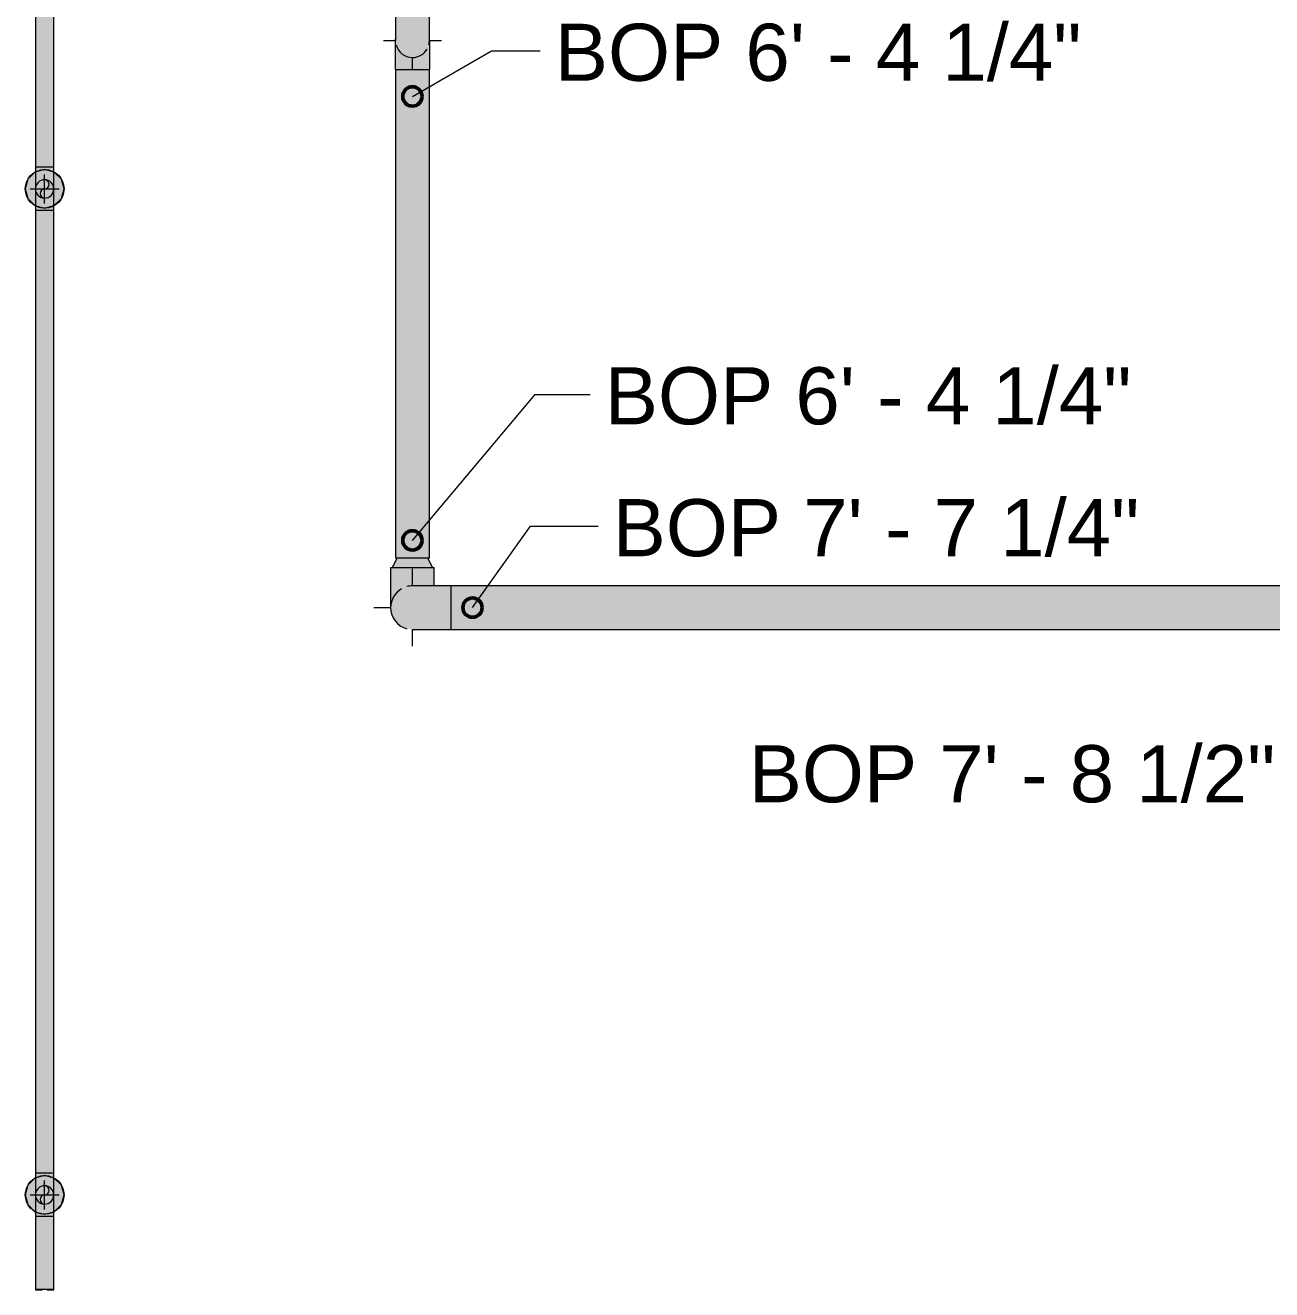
# Model space of a CAD drawing. Header units: inches. Extents: x -3385 to 41, y 7 to 1342.
# Drawn here: x -2407 to -2278.2, y 518 to 648.7 of the extents above; entities that cross this region are included whole.
import ezdxf

# ---------------------------------------------------------------- set-up
doc = ezdxf.new("R2010")
doc.units = ezdxf.units.IN
doc.header["$MEASUREMENT"] = 0
for name, color, linetype, lineweight in [('A-ANNO-NOTE', 131, 'Continuous', 9), ('G-ANNO-DIMS', 111, 'Continuous', 9), ('P-PIPE', 3, 'Continuous', 9), ('P-PIPE-CNTR', 3, 'Continuous', 9)]:
    doc.layers.add(name, color=color, linetype=linetype, lineweight=lineweight)
doc.styles.add('Arial', font='arial.ttf', dxfattribs={"height": 5.901198})

# ---------------------------------------------------------------- blocks, each defined once
blk = doc.blocks.new('Elbow - Welded - Generic - Standard-1105333-LOWER PARKING')
at = {"layer": 'P-PIPE'}
for points in [[(-2367.35, 588.49), (-2362.97, 588.49), (-2362.98, 590.74), (-2365.92, 590.74), (-2366.66, 590.74), (-2367.16, 590.72), (-2367.6, 590.66), (-2368.12, 590.44), (-2368.58, 590.08), (-2368.94, 589.62), (-2369.17, 589.08), (-2369.24, 588.49), (-2367.41, 588.49)], [(-2362.98, 586.24), (-2362.97, 587.37), (-2362.97, 588.49), (-2369.24, 588.49), (-2369.17, 587.91), (-2368.94, 587.37), (-2368.58, 586.9), (-2368.12, 586.54), (-2367.58, 586.32), (-2366.95, 586.24), (-2365.94, 586.25), (-2363.96, 586.25)]]:
    blk.add_hatch(color=256, dxfattribs=at).paths.add_polyline_path(points, flags=0)
at = {"layer": 'P-PIPE', "flags": 128}
for points in [[(-2362.98, 590.74), (-2363.14, 590.74), (-2363.3, 590.74), (-2363.46, 590.74), (-2363.62, 590.74), (-2363.77, 590.74), (-2363.93, 590.74), (-2364.09, 590.74), (-2364.24, 590.74), (-2364.39, 590.74), (-2364.54, 590.74), (-2364.69, 590.74), (-2364.83, 590.74), (-2364.97, 590.74), (-2365.11, 590.74), (-2365.24, 590.74), (-2365.37, 590.74), (-2365.5, 590.74), (-2365.62, 590.74), (-2365.74, 590.74), (-2365.85, 590.74), (-2365.96, 590.74), (-2366.07, 590.74), (-2366.17, 590.74), (-2366.26, 590.74), (-2366.35, 590.74), (-2366.44, 590.74), (-2366.52, 590.74), (-2366.59, 590.74), (-2366.66, 590.74), (-2366.72, 590.74), (-2366.77, 590.74), (-2366.82, 590.74), (-2366.87, 590.74), (-2366.9, 590.74), (-2366.93, 590.74), (-2366.96, 590.74), (-2366.98, 590.74), (-2366.99, 590.74), (-2366.99, 590.74), (-2366.99, 590.74)], [(-2366.99, 586.24), (-2366.99, 586.24), (-2366.98, 586.24), (-2366.96, 586.24), (-2366.94, 586.24), (-2366.91, 586.24), (-2366.88, 586.24), (-2366.84, 586.24), (-2366.79, 586.24), (-2366.74, 586.24), (-2366.68, 586.24), (-2366.61, 586.24), (-2366.54, 586.24), (-2366.46, 586.24), (-2366.38, 586.24), (-2366.29, 586.24), (-2366.2, 586.24), (-2366.1, 586.24), (-2366, 586.24), (-2365.89, 586.24), (-2365.78, 586.24), (-2365.66, 586.24), (-2365.54, 586.24), (-2365.41, 586.24), (-2365.28, 586.24), (-2365.15, 586.24), (-2365.01, 586.24), (-2364.87, 586.24), (-2364.73, 586.24), (-2364.59, 586.24), (-2364.44, 586.24), (-2364.29, 586.24), (-2364.13, 586.24), (-2363.98, 586.24), (-2363.82, 586.24), (-2363.67, 586.24), (-2363.51, 586.24), (-2363.35, 586.24), (-2363.19, 586.24), (-2363.03, 586.24), (-2362.98, 586.24)]]:
    blk.add_lwpolyline(points, dxfattribs=at)
at = {"layer": 'P-PIPE'}
for start, end in [(120, 180), (90, 105), (180, 255)]:
    blk.add_arc((-2366.99, 588.49), 2.25, start, end, dxfattribs=at)
for start_param, end_param in [(4.712389, 6.283185), (3.141593, 4.712389)]:
    blk.add_ellipse((-2362.98, 588.49), major_axis=(0, 2.25), ratio=0.002083, start_param=start_param, end_param=end_param, dxfattribs=at)
blk = doc.blocks.new('Elbow - Welded - Generic - Standard-1195681-LOWER PARKING')
at = {"layer": 'P-PIPE'}
for points in [[(-2366.99, 645.36), (-2366.99, 650.1), (-2368.74, 650.11), (-2368.73, 647), (-2368.68, 646.65), (-2368.51, 646.24), (-2368.23, 645.88), (-2367.87, 645.6), (-2367.45, 645.42)], [(-2366.99, 645.36), (-2366.54, 645.42), (-2366.08, 645.63), (-2365.76, 645.88), (-2365.48, 646.24), (-2365.3, 646.66), (-2365.24, 647.11), (-2365.25, 647.78), (-2365.24, 648.72), (-2365.24, 650.11), (-2366.99, 650.1), (-2366.99, 645.42)]]:
    blk.add_hatch(color=256, dxfattribs=at).paths.add_polyline_path(points, flags=0)
at = {"layer": 'P-PIPE', "flags": 128}
for points in [[(-2368.74, 650.11), (-2368.74, 649.99), (-2368.74, 649.87), (-2368.74, 649.75), (-2368.74, 649.63), (-2368.74, 649.51), (-2368.74, 649.39), (-2368.74, 649.28), (-2368.74, 649.16), (-2368.74, 649.05), (-2368.74, 648.94), (-2368.74, 648.83), (-2368.74, 648.72), (-2368.74, 648.62), (-2368.74, 648.52), (-2368.74, 648.42), (-2368.74, 648.32), (-2368.74, 648.22), (-2368.74, 648.13), (-2368.74, 648.04), (-2368.74, 647.96), (-2368.74, 647.88), (-2368.74, 647.8), (-2368.74, 647.72), (-2368.74, 647.65), (-2368.74, 647.59), (-2368.74, 647.52), (-2368.74, 647.47), (-2368.74, 647.41), (-2368.74, 647.36), (-2368.74, 647.32), (-2368.74, 647.28), (-2368.74, 647.24), (-2368.74, 647.21), (-2368.74, 647.18), (-2368.74, 647.16), (-2368.74, 647.14), (-2368.74, 647.13), (-2368.74, 647.12), (-2368.74, 647.11), (-2368.74, 647.11)], [(-2365.24, 647.11), (-2365.24, 647.12), (-2365.24, 647.12), (-2365.24, 647.14), (-2365.24, 647.15), (-2365.24, 647.17), (-2365.24, 647.2), (-2365.24, 647.23), (-2365.24, 647.27), (-2365.24, 647.31), (-2365.24, 647.35), (-2365.24, 647.4), (-2365.24, 647.45), (-2365.24, 647.51), (-2365.24, 647.57), (-2365.24, 647.64), (-2365.24, 647.71), (-2365.24, 647.78), (-2365.24, 647.86), (-2365.24, 647.94), (-2365.24, 648.02), (-2365.24, 648.11), (-2365.24, 648.2), (-2365.24, 648.29), (-2365.24, 648.39), (-2365.24, 648.49), (-2365.24, 648.59), (-2365.24, 648.7), (-2365.24, 648.8), (-2365.24, 648.91), (-2365.24, 649.02), (-2365.24, 649.14), (-2365.24, 649.25), (-2365.24, 649.36), (-2365.24, 649.48), (-2365.24, 649.6), (-2365.24, 649.72), (-2365.24, 649.84), (-2365.24, 649.96), (-2365.24, 650.08), (-2365.24, 650.11)]]:
    blk.add_lwpolyline(points, dxfattribs=at)
at = {"layer": 'P-PIPE'}
for start, end in [(345, 0), (195, 270), (270, 330)]:
    blk.add_arc((-2366.99, 647.11), 1.75, start, end, dxfattribs=at)
for start_param, end_param in [(3.141593, 4.712389), (4.712389, 6.283185)]:
    blk.add_ellipse((-2366.99, 650.11), major_axis=(1.75, 0), ratio=0.000839, start_param=start_param, end_param=end_param, dxfattribs=at)
blk = doc.blocks.new('Elbow - Welded - Generic - Standard-V15-LOWER PARKING')
at = {"layer": 'P-PIPE'}
for points in [[(-2366.99, 644.12), (-2365.24, 644.12), (-2365.25, 646.66), (-2365.24, 647.11), (-2365.32, 646.61), (-2365.48, 646.24), (-2365.76, 645.88), (-2366.12, 645.6), (-2366.54, 645.42), (-2366.99, 645.36), (-2366.99, 644.67)], [(-2366.99, 644.12), (-2366.99, 645.36), (-2367.45, 645.42), (-2367.87, 645.6), (-2368.23, 645.88), (-2368.51, 646.24), (-2368.68, 646.66), (-2368.74, 647.02), (-2368.74, 646), (-2368.74, 644.88), (-2368.74, 644.12), (-2367.45, 644.12)]]:
    blk.add_hatch(color=256, dxfattribs=at).paths.add_polyline_path(points, flags=0)
at = {"layer": 'P-PIPE', "flags": 128}
for points in [[(-2368.74, 647.15), (-2368.74, 647.18), (-2368.74, 647.25), (-2368.73, 647.28)], [(-2368.74, 644.12), (-2368.74, 644.24), (-2368.74, 644.36), (-2368.74, 644.48), (-2368.74, 644.6), (-2368.74, 644.72), (-2368.74, 644.83), (-2368.74, 644.95), (-2368.74, 645.06), (-2368.74, 645.18), (-2368.74, 645.29), (-2368.74, 645.4), (-2368.74, 645.5), (-2368.74, 645.61), (-2368.74, 645.71), (-2368.74, 645.81), (-2368.74, 645.91), (-2368.74, 646), (-2368.74, 646.1), (-2368.74, 646.18), (-2368.74, 646.27), (-2368.74, 646.35), (-2368.74, 646.43), (-2368.74, 646.5), (-2368.74, 646.57), (-2368.74, 646.64), (-2368.74, 646.7), (-2368.74, 646.76), (-2368.74, 646.82), (-2368.74, 646.87), (-2368.74, 646.91), (-2368.74, 646.95), (-2368.74, 646.99), (-2368.74, 647.02), (-2368.74, 647.05), (-2368.74, 647.07), (-2368.74, 647.09), (-2368.74, 647.1), (-2368.74, 647.11), (-2368.74, 647.11), (-2368.74, 647.11)], [(-2365.25, 647.27), (-2365.25, 647.2), (-2365.24, 647.13), (-2365.24, 647.11)], [(-2365.24, 647.11), (-2365.24, 647.11), (-2365.24, 647.1), (-2365.24, 647.09), (-2365.24, 647.08), (-2365.24, 647.05), (-2365.24, 647.03), (-2365.24, 647), (-2365.24, 646.96), (-2365.24, 646.92), (-2365.24, 646.88), (-2365.24, 646.83), (-2365.24, 646.78), (-2365.24, 646.72), (-2365.24, 646.66), (-2365.24, 646.59), (-2365.24, 646.52), (-2365.24, 646.45), (-2365.24, 646.37), (-2365.24, 646.29), (-2365.24, 646.21), (-2365.24, 646.12), (-2365.24, 646.03), (-2365.24, 645.93), (-2365.24, 645.84), (-2365.24, 645.74), (-2365.24, 645.63), (-2365.24, 645.53), (-2365.24, 645.42), (-2365.24, 645.31), (-2365.24, 645.2), (-2365.24, 645.09), (-2365.24, 644.98), (-2365.24, 644.86), (-2365.24, 644.75), (-2365.24, 644.63), (-2365.24, 644.51), (-2365.24, 644.39), (-2365.24, 644.27), (-2365.24, 644.15), (-2365.24, 644.12)]]:
    blk.add_lwpolyline(points, dxfattribs=at)
at = {"layer": 'P-PIPE'}
for start_param, end_param in [(3.141593, 4.712389), (4.712389, 6.283185)]:
    blk.add_ellipse((-2366.99, 644.12), major_axis=(1.75, 0), ratio=0.000839, start_param=start_param, end_param=end_param, dxfattribs=at)

msp = doc.modelspace()

# ---------------------------------------------------------------- hatches: boundary and pattern name
at = {"layer": 'A-ANNO-NOTE'}
h = msp.add_hatch(color=256, dxfattribs=at)
edge = h.paths.add_edge_path(flags=0)
edge.add_arc((-2405, 631.782), 2, 0, 360)
for points in [[(-2405, 629.782), (-2404, 630.05), (-2403.268, 630.782), (-2403, 631.782), (-2403.268, 632.782), (-2404, 633.514), (-2405, 633.782), (-2406, 633.514), (-2406.732, 632.782), (-2407, 631.782), (-2406.732, 630.782), (-2406, 630.05)], [(-2405, 525.782), (-2404, 526.049), (-2403.268, 526.782), (-2403, 527.782), (-2403.268, 528.782), (-2404, 529.514), (-2405, 529.782), (-2406, 529.514), (-2406.732, 528.782), (-2407, 527.782), (-2406.732, 526.782), (-2406, 526.049)]]:
    msp.add_hatch(color=256, dxfattribs=at).paths.add_polyline_path(points, flags=0)
h = msp.add_hatch(color=256, dxfattribs=at)
edge = h.paths.add_edge_path(flags=0)
edge.add_arc((-2405, 527.782), 2, 0, 360)
at = {"layer": 'P-PIPE'}
for points in [[(-2405.95, 634.026), (-2405.475, 634.029), (-2405, 634.03), (-2405, 711.49), (-2405.95, 711.486), (-2405.95, 634.027)], [(-2366.993, 593.657), (-2366.993, 644.12), (-2368.743, 644.121), (-2368.74, 593.658), (-2367.446, 593.657)], [(-2366.993, 593.657), (-2365.243, 593.658), (-2365.248, 644.121), (-2366.993, 644.12), (-2366.993, 603.96)], [(-2405, 630.832), (-2404.754, 630.864), (-2404.525, 630.959), (-2404.328, 631.11), (-2404.177, 631.307), (-2404.082, 631.536), (-2404.05, 631.782), (-2404.082, 632.027), (-2404.177, 632.257), (-2404.328, 632.453), (-2404.525, 632.604), (-2404.754, 632.699), (-2405, 632.732), (-2405.246, 632.699), (-2405.475, 632.604), (-2405.672, 632.453), (-2405.823, 632.257), (-2405.918, 632.027), (-2405.95, 631.782), (-2405.918, 631.536), (-2405.823, 631.307), (-2405.672, 631.11), (-2405.475, 630.959), (-2405.246, 630.864)], [(-2405.95, 530.026), (-2405.475, 530.029), (-2405, 530.03), (-2405, 629.541), (-2405.95, 629.537), (-2405.95, 530.027)], [(-2369.243, 588.493), (-2369.223, 588.796), (-2369.125, 589.197), (-2369.041, 589.42), (-2368.908, 589.675), (-2368.712, 589.946), (-2368.439, 590.214), (-2368.118, 590.442), (-2367.852, 590.569), (-2367.816, 590.587), (-2367.419, 590.702), (-2366.993, 590.743), (-2366.993, 592.625), (-2369.243, 592.627), (-2369.243, 589.076)], [(-2365.896, 590.737), (-2364.743, 590.743), (-2364.743, 592.627), (-2366.993, 592.625), (-2366.98, 590.743), (-2366.411, 590.743), (-2366.148, 590.743)], [(-2362.973, 588.493), (-2276.129, 588.493), (-2276.135, 590.743), (-2362.977, 590.743), (-2362.973, 589.618), (-2362.973, 589.076)], [(-2279.576, 586.243), (-2276.134, 586.243), (-2276.13, 587.368), (-2276.129, 588.493), (-2362.973, 588.493), (-2362.976, 586.243), (-2314.526, 586.243)], [(-2405, 526.832), (-2404.754, 526.864), (-2404.525, 526.959), (-2404.328, 527.11), (-2404.177, 527.307), (-2404.082, 527.536), (-2404.05, 527.782), (-2404.082, 528.027), (-2404.177, 528.257), (-2404.328, 528.453), (-2404.525, 528.604), (-2404.754, 528.699), (-2405, 528.732), (-2405.246, 528.699), (-2405.475, 528.604), (-2405.672, 528.453), (-2405.823, 528.257), (-2405.918, 528.027), (-2405.95, 527.782), (-2405.918, 527.536), (-2405.823, 527.307), (-2405.672, 527.11), (-2405.475, 526.959), (-2405.246, 526.864)], [(-2405.95, 517.985), (-2405.475, 517.989), (-2405, 517.989), (-2405, 525.541), (-2405.95, 525.537), (-2405.95, 521.487)]]:
    msp.add_hatch(color=256, dxfattribs=at).paths.add_polyline_path(points, flags=0)
h = msp.add_hatch(color=256, dxfattribs=at)
h.paths.add_polyline_path([(-2404.328, 711.489), (-2404.328, 711.488), (-2404.328, 700.178)], flags=0)
h.paths.add_polyline_path([(-2404.05, 634.026), (-2404.05, 711.486), (-2404.527, 711.49), (-2405, 711.49), (-2405, 634.03), (-2404.067, 634.026)], flags=0)
h = msp.add_hatch(color=256, dxfattribs=at)
h.paths.add_polyline_path([(-2405.951, 629.537), (-2405.475, 629.541), (-2405, 629.541), (-2405.006, 630.832), (-2405.254, 630.865), (-2405.478, 630.96), (-2405.674, 631.112), (-2405.841, 631.348), (-2405.889, 631.451), (-2405.933, 631.599), (-2405.951, 631.779), (-2405.951, 631.109)], flags=0)
h.paths.add_polyline_path([(-2405.951, 631.782), (-2405.918, 632.029), (-2405.787, 632.315), (-2405.654, 632.472), (-2405.461, 632.611), (-2405.244, 632.7), (-2405, 632.732), (-2405, 634.03), (-2405.951, 634.026), (-2405.951, 631.947)], flags=0)
h = msp.add_hatch(color=256, dxfattribs=at)
h.paths.add_polyline_path([(-2404.049, 629.537), (-2404.049, 629.538), (-2404.05, 631.773), (-2404.082, 631.534), (-2404.212, 631.249), (-2404.346, 631.092), (-2404.558, 630.944), (-2404.754, 630.863), (-2405, 630.831), (-2405, 629.541), (-2404.081, 629.538)], flags=0)
h.paths.add_polyline_path([(-2404.049, 631.782), (-2404.049, 634.026), (-2404.525, 634.029), (-2405, 634.03), (-2404.994, 632.732), (-2404.747, 632.698), (-2404.524, 632.605), (-2404.327, 632.452), (-2404.159, 632.215), (-2404.121, 632.143), (-2404.067, 631.964), (-2404.05, 631.79)], flags=0)
h = msp.add_hatch(color=256, dxfattribs=at)
h.paths.add_polyline_path([(-2405, 630.831), (-2404.751, 630.864), (-2404.523, 630.959), (-2404.326, 631.112), (-2404.176, 631.309), (-2404.081, 631.537), (-2404.05, 631.787), (-2404.082, 632.029), (-2404.178, 632.259), (-2404.329, 632.455), (-2404.527, 632.606), (-2404.756, 632.7), (-2405.006, 632.732), (-2405.248, 632.699), (-2405.478, 632.603), (-2405.674, 632.452), (-2405.825, 632.254), (-2405.919, 632.025), (-2405.95, 631.776), (-2405.917, 631.533), (-2405.822, 631.304), (-2405.67, 631.107), (-2405.473, 630.957), (-2405.243, 630.863), (-2405.002, 630.831)], flags=0)
h.paths.add_polyline_path([(-2405, 630.832), (-2405.251, 630.866), (-2405.475, 630.959), (-2405.675, 631.114), (-2405.823, 631.307), (-2405.918, 631.536), (-2405.95, 631.784), (-2405.915, 632.033), (-2405.823, 632.257), (-2405.672, 632.453), (-2405.474, 632.605), (-2405.244, 632.699), (-2404.997, 632.731), (-2404.749, 632.697), (-2404.525, 632.604), (-2404.325, 632.449), (-2404.177, 632.257), (-2404.082, 632.022), (-2404.05, 631.782), (-2404.085, 631.53), (-2404.177, 631.307), (-2404.333, 631.106), (-2404.525, 630.959), (-2404.76, 630.863)], flags=0)
h = msp.add_hatch(color=256, dxfattribs=at)
h.paths.add_polyline_path([(-2404.328, 629.54), (-2404.328, 629.539), (-2404.328, 617.705)], flags=0)
h.paths.add_polyline_path([(-2404.05, 530.026), (-2404.05, 629.537), (-2404.527, 629.541), (-2405, 629.541), (-2405, 530.03), (-2404.067, 530.026)], flags=0)
h = msp.add_hatch(color=256, dxfattribs=at)
h.paths.add_polyline_path([(-2366.603, 592.625), (-2364.931, 592.627), (-2365.439, 593.658), (-2368.565, 593.639), (-2369.056, 592.627), (-2366.95, 592.625)], flags=0)
h.paths.add_polyline_path([(-2368.565, 592.626), (-2368.565, 592.626), (-2368.565, 592.626)], flags=0)
h = msp.add_hatch(color=256, dxfattribs=at)
h.paths.add_polyline_path([(-2366.993, 586.243), (-2367.019, 586.247), (-2366.995, 586.243)], flags=0)
h.paths.add_polyline_path([(-2367.453, 586.304), (-2367.612, 586.335), (-2368.118, 586.545), (-2368.6, 586.923), (-2368.943, 587.37), (-2369.166, 587.911), (-2369.243, 588.494), (-2369.166, 589.076), (-2368.942, 589.618), (-2368.942, 589.618), (-2369.167, 589.075), (-2369.243, 588.491), (-2369.165, 587.906), (-2368.941, 587.367), (-2368.583, 586.901), (-2368.104, 586.539), (-2367.574, 586.32)], flags=0)
h = msp.add_hatch(color=256, dxfattribs=at)
h.paths.add_polyline_path([(-2405.951, 525.537), (-2405.475, 525.541), (-2405, 525.541), (-2405.006, 526.832), (-2405.254, 526.865), (-2405.478, 526.959), (-2405.674, 527.112), (-2405.841, 527.348), (-2405.879, 527.42), (-2405.933, 527.599), (-2405.951, 527.779), (-2405.951, 527.109)], flags=0)
h.paths.add_polyline_path([(-2405.951, 527.782), (-2405.918, 528.029), (-2405.787, 528.315), (-2405.654, 528.472), (-2405.461, 528.611), (-2405.244, 528.7), (-2405, 528.732), (-2405, 530.03), (-2405.951, 530.026), (-2405.951, 527.947)], flags=0)
h = msp.add_hatch(color=256, dxfattribs=at)
h.paths.add_polyline_path([(-2404.049, 525.537), (-2404.05, 527.773), (-2404.082, 527.534), (-2404.212, 527.249), (-2404.346, 527.092), (-2404.558, 526.944), (-2404.754, 526.863), (-2405, 526.831), (-2405, 525.541), (-2404.081, 525.538)], flags=0)
h.paths.add_polyline_path([(-2404.754, 525.541), (-2404.754, 525.541), (-2404.754, 525.542)], flags=0)
h.paths.add_polyline_path([(-2404.049, 527.782), (-2404.049, 530.026), (-2404.525, 530.029), (-2405, 530.03), (-2404.994, 528.732), (-2404.747, 528.698), (-2404.524, 528.605), (-2404.327, 528.452), (-2404.159, 528.215), (-2404.121, 528.143), (-2404.067, 527.964), (-2404.05, 527.79)], flags=0)
h = msp.add_hatch(color=256, dxfattribs=at)
h.paths.add_polyline_path([(-2405, 526.831), (-2404.751, 526.864), (-2404.523, 526.959), (-2404.326, 527.112), (-2404.176, 527.309), (-2404.081, 527.537), (-2404.05, 527.788), (-2404.082, 528.029), (-2404.178, 528.259), (-2404.329, 528.455), (-2404.527, 528.606), (-2404.756, 528.7), (-2405.006, 528.732), (-2405.248, 528.699), (-2405.478, 528.603), (-2405.674, 528.452), (-2405.825, 528.254), (-2405.919, 528.025), (-2405.95, 527.776), (-2405.917, 527.533), (-2405.822, 527.304), (-2405.67, 527.107), (-2405.473, 526.957), (-2405.243, 526.863), (-2405.006, 526.832)], flags=0)
h.paths.add_polyline_path([(-2405, 526.832), (-2405.251, 526.866), (-2405.475, 526.959), (-2405.675, 527.114), (-2405.823, 527.307), (-2405.918, 527.536), (-2405.95, 527.784), (-2405.915, 528.033), (-2405.823, 528.257), (-2405.672, 528.453), (-2405.474, 528.605), (-2405.244, 528.699), (-2404.997, 528.731), (-2404.749, 528.697), (-2404.525, 528.604), (-2404.325, 528.449), (-2404.177, 528.257), (-2404.082, 528.022), (-2404.05, 527.782), (-2404.085, 527.53), (-2404.177, 527.307), (-2404.333, 527.106), (-2404.525, 526.959), (-2404.76, 526.863)], flags=0)
h = msp.add_hatch(color=256, dxfattribs=at)
h.paths.add_polyline_path([(-2404.328, 525.54), (-2404.328, 525.539), (-2404.328, 521.487)], flags=0)
h.paths.add_polyline_path([(-2404.05, 517.985), (-2404.05, 525.537), (-2404.527, 525.541), (-2405, 525.541), (-2405, 517.989), (-2404.082, 517.986)], flags=0)

# ---------------------------------------------------------------- linework, layer by layer
at = {"layer": 'A-ANNO-NOTE'}
for p, q in [((-2406.732, 632.782), (-2407, 631.782)), ((-2406, 633.514), (-2406.732, 632.782)), ((-2405, 633.782), (-2406, 633.514)), ((-2404, 633.514), (-2405, 633.782)), ((-2403.268, 632.782), (-2404, 633.514)), ((-2403, 631.782), (-2403.268, 632.782)), ((-2407, 631.782), (-2406.732, 630.782)), ((-2403.268, 630.782), (-2403, 631.782)), ((-2406.732, 630.782), (-2406, 630.05)), ((-2406, 630.05), (-2405, 629.782)), ((-2405, 629.782), (-2404, 630.05)), ((-2404, 630.05), (-2403.268, 630.782)), ((-2406, 529.514), (-2406.732, 528.782)), ((-2405, 529.782), (-2406, 529.514)), ((-2404, 529.514), (-2405, 529.782)), ((-2403.268, 528.782), (-2404, 529.514)), ((-2406.732, 528.782), (-2407, 527.782)), ((-2403, 527.782), (-2403.268, 528.782)), ((-2407, 527.782), (-2406.732, 526.782)), ((-2406.732, 526.782), (-2406, 526.049)), ((-2404, 526.049), (-2403.268, 526.782)), ((-2403.268, 526.782), (-2403, 527.782)), ((-2406, 526.049), (-2405, 525.782)), ((-2405, 525.782), (-2404, 526.049))]:
    msp.add_line(p, q, dxfattribs=at)
for centre in [(-2405, 631.782), (-2405, 527.782)]:
    msp.add_circle(centre, 2, dxfattribs=at)
at = {"layer": 'G-ANNO-DIMS'}
for p, q in [((-2366.993, 641.337), (-2358.832, 646.049)), ((-2358.832, 646.049), (-2353.777, 646.049)), ((-2366.993, 595.443), (-2354.292, 610.538)), ((-2354.292, 610.538), (-2348.611, 610.538)), ((-2360.784, 588.493), (-2354.779, 596.904)), ((-2354.779, 596.904), (-2347.8, 596.904))]:
    msp.add_line(p, q, dxfattribs=at)
at = {"layer": 'G-ANNO-DIMS', "lineweight": 50}
for centre in [(-2366.993, 641.337), (-2366.993, 595.443), (-2360.784, 588.493)]:
    msp.add_circle(centre, 1, dxfattribs=at)
at = {"layer": 'P-PIPE'}
for p, q in [((-2405.95, 711.486), (-2405.95, 634.026)), ((-2404.05, 634.026), (-2404.05, 711.486)), ((-2368.743, 644.121), (-2368.743, 593.658)), ((-2365.243, 593.658), (-2365.243, 644.121)), ((-2405.951, 634.026), (-2405.951, 629.537)), ((-2404.049, 629.537), (-2404.049, 634.026)), ((-2405.95, 629.537), (-2405.95, 530.026)), ((-2404.05, 530.026), (-2404.05, 629.537)), ((-2369.056, 592.627), (-2368.556, 593.658)), ((-2365.431, 593.658), (-2364.931, 592.627)), ((-2369.243, 592.627), (-2369.243, 588.493)), ((-2364.743, 590.743), (-2364.743, 592.627)), ((-2276.134, 590.743), (-2362.977, 590.743)), ((-2362.977, 586.243), (-2276.134, 586.243)), ((-2405.951, 530.026), (-2405.951, 525.537)), ((-2404.049, 525.537), (-2404.049, 530.026)), ((-2405.95, 525.537), (-2405.95, 517.985)), ((-2404.05, 517.985), (-2404.05, 525.537))]:
    msp.add_line(p, q, dxfattribs=at)
for centre, radius, start, end in [((-2405, 631.782), 0.95, 0, 180), ((-2405, 632.257), 0.475, 270, 90), ((-2405, 631.782), 0.95, 180, 0), ((-2405, 631.307), 0.475, 90, 270), ((-2405, 527.782), 0.95, 0, 180), ((-2405, 528.257), 0.475, 270, 90), ((-2405, 527.782), 0.95, 180, 0), ((-2405, 527.307), 0.475, 90, 270)]:
    msp.add_arc(centre, radius, start, end, dxfattribs=at)
for centre, major_axis, ratio, start_param, end_param in [((-2366.993, 644.121), (1.75, 0), 0.0008394, 3.1415927, 4.712389), ((-2366.993, 644.121), (1.75, 0), 0.0008394, 4.712389, 6.2831853), ((-2405, 634.026), (0.951, 0), 0.0041666, 1.5707963, 3.1415927), ((-2405, 634.026), (0.95, 0), 0.0041666, 2.35716, 2.6179939), ((-2405, 634.026), (0.95, 0), 0.0041666, 2.094919, 2.3561945), ((-2405, 634.026), (0.95, 0), 0.0041666, 1.8328286, 2.0943951), ((-2405, 634.026), (0.95, 0), 0.0041666, 1.5707963, 1.8325957), ((-2405, 634.026), (0.951, 0), 0.0041666, 0, 1.5707963), ((-2405, 634.026), (0.95, 0), 0.0041666, 1.3089969, 1.5707963), ((-2405, 634.026), (0.95, 0), 0.0041666, 1.0471976, 1.3087641), ((-2405, 634.026), (0.95, 0), 0.0041666, 0.7853982, 1.0466737), ((-2405, 634.026), (0.95, 0), 0.0041666, 0.5235988, 0.7844327), ((-2405, 629.537), (0.951, 0), 0.0041666, 2.8797933, 3.1415927), ((-2405, 629.537), (0.951, 0), 0.0041666, 2.6179939, 2.8776969), ((-2405, 629.537), (0.951, 0), 0.0041666, 2.3561945, 2.6168124), ((-2405, 629.537), (0.95, 0), 0.0041666, 2.35716, 2.6179939), ((-2405, 629.537), (0.951, 0), 0.0041666, 2.0943951, 2.3554543), ((-2405, 629.537), (0.95, 0), 0.0041666, 2.094919, 2.3561945), ((-2405, 629.537), (0.951, 0), 0.0041666, 1.8325957, 2.0939456), ((-2405, 629.537), (0.95, 0), 0.0041666, 1.8328286, 2.0943951), ((-2405, 629.537), (0.951, 0), 0.0041666, 1.5707963, 1.8323789), ((-2405, 629.537), (0.95, 0), 0.0041666, 1.5707963, 1.8325957), ((-2405, 629.537), (0.951, 0), 0.0041666, 1.3092138, 1.5707963), ((-2405, 629.537), (0.95, 0), 0.0041666, 1.3089969, 1.5707963), ((-2405, 629.537), (0.951, 0), 0.0041666, 1.047647, 1.3089969), ((-2405, 629.537), (0.95, 0), 0.0041666, 1.0471976, 1.3087641), ((-2405, 629.537), (0.951, 0), 0.0041666, 0.7861384, 1.0471976), ((-2405, 629.537), (0.95, 0), 0.0041666, 0.7853982, 1.0466737), ((-2405, 629.537), (0.951, 0), 0.0041666, 0.5247803, 0.7853982), ((-2405, 629.537), (0.95, 0), 0.0041666, 0.5235988, 0.7844327), ((-2405, 629.537), (0.951, 0), 0.0041666, 0.2638957, 0.5235988), ((-2405, 629.537), (0.951, 0), 0.0041666, 0, 0.2617994), ((-2366.993, 593.658), (1.75, 0), 0.0008394, 3.1415927, 4.712389), ((-2366.993, 593.658), (1.75, 0), 0.0008394, 4.712389, 6.2831853), ((-2366.993, 592.627), (2.25, 0), 0.0008394, 3.1415927, 4.712389), ((-2366.993, 592.627), (2.25, 0), 0.0008394, 4.712389, 6.2831853), ((-2362.977, 588.493), (0, 2.25), 0.0020833, 4.712389, 6.2831853), ((-2362.977, 588.493), (0, 2.25), 0.0020833, 3.1415927, 4.712389), ((-2405, 530.026), (0.951, 0), 0.0041666, 1.5707963, 3.1415927), ((-2405, 530.026), (0.95, 0), 0.0041666, 2.35716, 2.6179939), ((-2405, 530.026), (0.95, 0), 0.0041666, 2.094919, 2.3561945), ((-2405, 530.026), (0.95, 0), 0.0041666, 1.8328286, 2.0943951), ((-2405, 530.026), (0.95, 0), 0.0041666, 1.5707963, 1.8325957), ((-2405, 530.026), (0.951, 0), 0.0041666, 0, 1.5707963), ((-2405, 530.026), (0.95, 0), 0.0041666, 1.3089969, 1.5707963), ((-2405, 530.026), (0.95, 0), 0.0041666, 1.0471976, 1.3087641), ((-2405, 530.026), (0.95, 0), 0.0041666, 0.7853982, 1.0466737), ((-2405, 530.026), (0.95, 0), 0.0041666, 0.5235988, 0.7844327), ((-2405, 525.537), (0.951, 0), 0.0041666, 2.8797933, 3.1415927), ((-2405, 525.537), (0.951, 0), 0.0041666, 1.5707963, 2.8776969), ((-2405, 525.537), (0.95, 0), 0.0041666, 2.35716, 2.6179939), ((-2405, 525.537), (0.95, 0), 0.0041666, 2.094919, 2.3561945), ((-2405, 525.537), (0.95, 0), 0.0041666, 1.8328286, 2.0943951), ((-2405, 525.537), (0.95, 0), 0.0041666, 1.5707963, 1.8325957), ((-2405, 525.537), (0.95, 0), 0.0041666, 1.3089969, 1.5707963), ((-2405, 525.537), (0.951, 0), 0.0041666, 1.3092138, 1.5707963), ((-2405, 525.537), (0.95, 0), 0.0041666, 1.0471976, 1.3087641), ((-2405, 525.537), (0.951, 0), 0.0041666, 1.047647, 1.3089969), ((-2405, 525.537), (0.95, 0), 0.0041666, 0.7853982, 1.0466737), ((-2405, 525.537), (0.951, 0), 0.0041666, 0.7861384, 1.0471976), ((-2405, 525.537), (0.95, 0), 0.0041666, 0.5235988, 0.7844327), ((-2405, 525.537), (0.951, 0), 0.0041666, 0.5247803, 0.7853982), ((-2405, 525.537), (0.951, 0), 0.0041666, 0.2638957, 0.5235988), ((-2405, 525.537), (0.951, 0), 0.0041666, 0, 0.2617994), ((-2405, 517.985), (0.95, 0), 0.0041666, 1.5707963, 3.1415927), ((-2405, 517.985), (0.95, 0), 0.0041666, 3.1415927, 4.4505896), ((-2405, 517.985), (0.95, 0), 0.0041666, 0, 1.5707963), ((-2405, 517.985), (0.95, 0), 0.0041666, 4.9741884, 6.2831853)]:
    msp.add_ellipse(centre, major_axis=major_axis, ratio=ratio, start_param=start_param, end_param=end_param, dxfattribs=at)
at = {"layer": 'P-PIPE-CNTR'}
for p, q in [((-2369.993, 647.113), (-2368.743, 647.113)), ((-2365.243, 647.113), (-2363.993, 647.113)), ((-2366.993, 644.113), (-2366.993, 645.363)), ((-2405, 630.282), (-2405, 633.282)), ((-2406.5, 631.782), (-2403.5, 631.782)), ((-2366.993, 590.743), (-2366.993, 592.493)), ((-2370.993, 588.493), (-2369.243, 588.493)), ((-2366.993, 584.493), (-2366.993, 586.243)), ((-2405, 526.282), (-2405, 529.282)), ((-2406.5, 527.782), (-2403.5, 527.782))]:
    msp.add_line(p, q, dxfattribs=at)

# ---------------------------------------------------------------- block references
at = {"layer": 'P-PIPE'}
for name in ['Elbow - Welded - Generic - Standard-1195681-LOWER PARKING', 'Elbow - Welded - Generic - Standard-V15-LOWER PARKING', 'Elbow - Welded - Generic - Standard-1105333-LOWER PARKING']:
    msp.add_blockref(name, (0, 0), dxfattribs=at)

# ---------------------------------------------------------------- texts
at = {"layer": 'G-ANNO-DIMS', "insert": (-2332.24, 574.27), "char_height": 5.9012, "width": 64.872, "attachment_point": 1, "line_spacing_factor": 0.938532, "style": 'Arial', "bg_fill": 3, "box_fill_scale": 1.25, "bg_fill_color": 0, "bg_fill_transparency": 0}
msp.add_mtext('BOP 7\' - 8 1/2"', dxfattribs=at)

# ---------------------------------------------------------------- next in the draw order: texts
at = {"layer": 'G-ANNO-DIMS', "char_height": 5.9012, "width": 64.872, "attachment_point": 1, "line_spacing_factor": 0.938532, "style": 'Arial', "bg_fill": 3, "box_fill_scale": 1.25, "bg_fill_color": 0, "bg_fill_transparency": 0}
for s, insert in [('BOP 6\' - 4 1/4"', (-2352.277, 648.854)), ('BOP 6\' - 4 1/4"', (-2347.111, 613.342)), ('BOP 7\' - 7 1/4"', (-2346.3, 599.708))]:
    msp.add_mtext(s, dxfattribs=dict(at, insert=insert))

doc.saveas('drawing.dxf')
